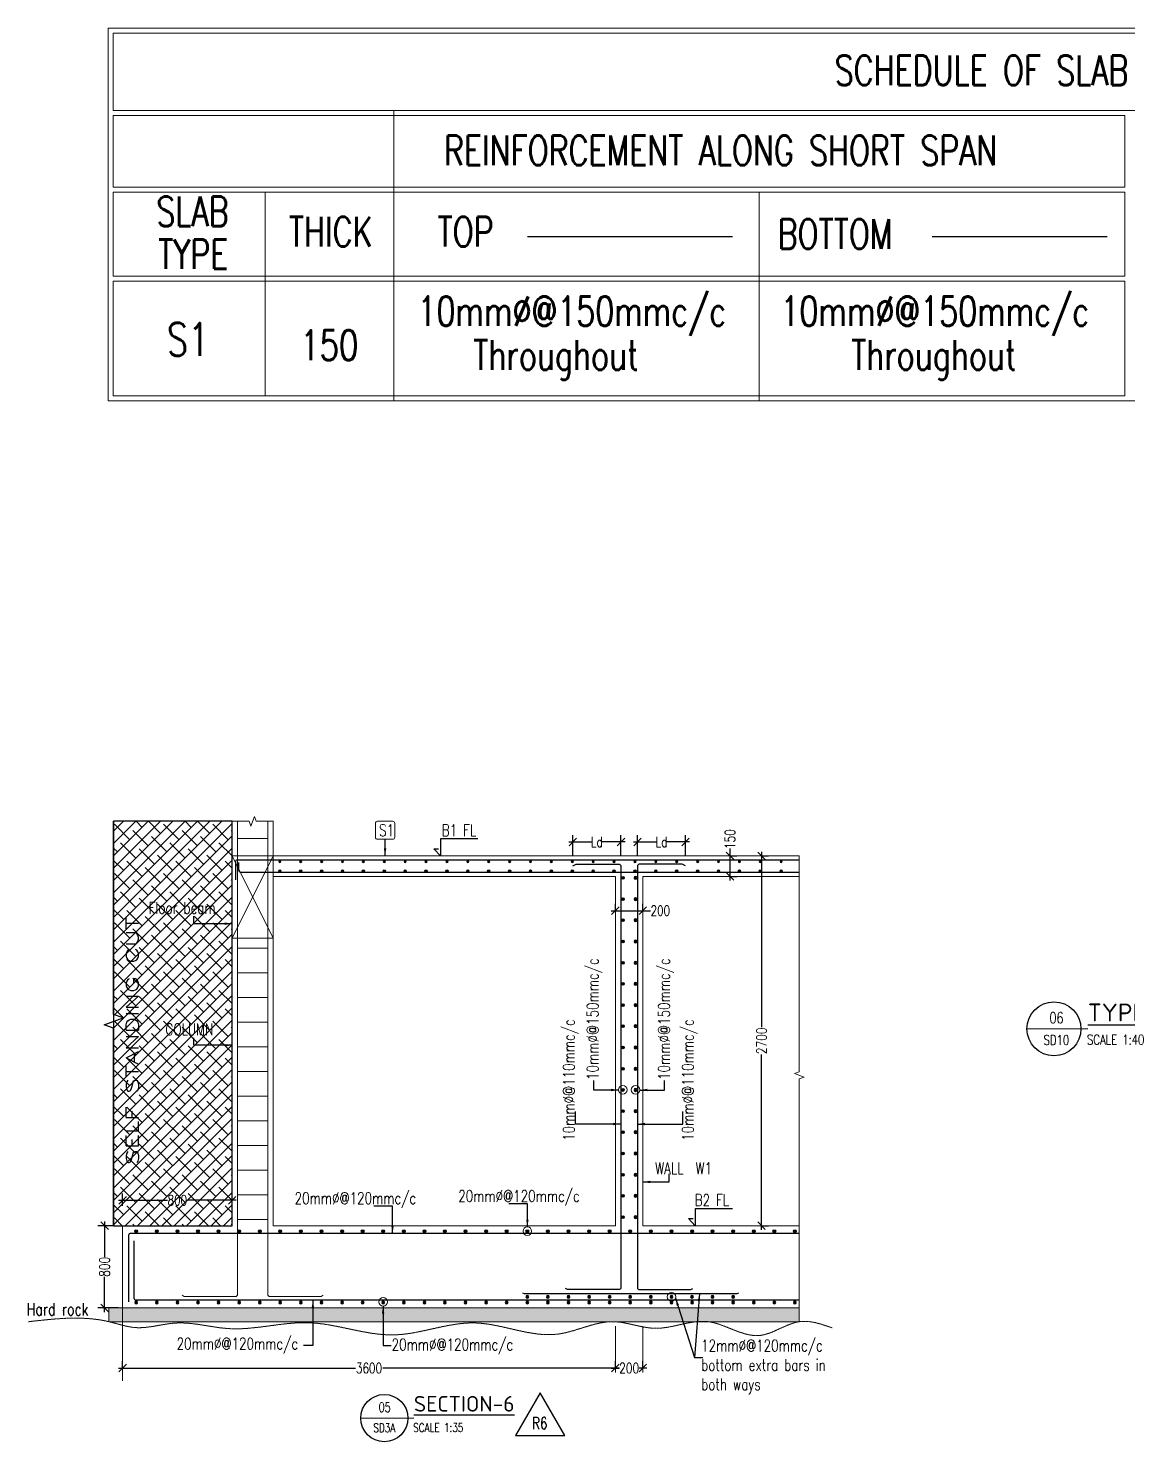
# Model space of a CAD drawing. Header units: millimetres. Extents: x -226110 to 125224, y -84 to 62581.
# Drawn here: x 66719 to 74750, y 34 to 10353 of the extents above; entities that cross this region are included whole.
import ezdxf
from ezdxf.enums import TextEntityAlignment as Align

# ---------------------------------------------------------------- set-up
doc = ezdxf.new("R2010")
doc.units = ezdxf.units.MM
for name, pattern in [('CENTER', [2, 1.25, -0.25, 0.25, -0.25]), ('DASHED', [0.75, 0.5, -0.25]), ('HIDDEN', [0.375, 0.25, -0.125])]:
    doc.linetypes.add(name, pattern=pattern)
for name, color, linetype in [('A-DIM-GRID', 7, 'Continuous'), ('Geo-Text 100', 7, 'Continuous'), ('GEO-TITTLE HEAD', 206, 'Continuous')]:
    doc.layers.add(name, color=color, linetype=linetype)
for name, color, linetype, lineweight in [('Geo @ Reft. Bar', 21, 'Continuous', 30), ('Geo Rein Bar', 21, 'Continuous', 30), ('Geo Section Line', 84, 'Continuous', 18), ('Geo Text 100', 7, 'Continuous', 30), ('Geo-BOTM.HOR.DIR', 6, 'Continuous', 30), ('Geo-BOTM.VERT.DIR', 21, 'Continuous', 30), ('Geo-Dim  Sec & Plan', 250, 'Continuous', 25), ('Geo-Hiden Rein', 156, 'HIDDEN', 5), ('Geo-PCC-PATT', 8, 'Continuous', 9), ('Geo-Rein Bar Main', 21, 'Continuous', 30), ('Geo-Sec Sml', 7, 'Continuous', 25), ('Geo-Section Line', 84, 'Continuous', 18), ('Geo-TEXT', 7, 'Continuous', 30), ('Geo-TEXT-SLAB', 232, 'Continuous', 30), ('GRID LINE', 250, 'CENTER', 9)]:
    doc.layers.add(name, color=color, linetype=linetype, lineweight=lineweight)
doc.styles.add('Geo T Arial', font='arial.ttf', dxfattribs={"width": 0.75})
doc.styles.add('Geo Txt Narr', font='simplex8.shx')
doc.styles.add('ISCOPEUR', font='isocpeur.ttf')
doc.styles.add('simplex', font='simplex.shx', dxfattribs={"width": 0.75})
doc.styles.get("Standard").update_dxf_attribs({"font": 'arial.ttf'})
doc.dimstyles.new('Geo1-30 Dim 100', dxfattribs={"dimtxt": 75, "dimasz": 55, "dimexe": 50, "dimexo": 0.2, "dimgap": 0.1, "dimtad": 0, "dimdec": 0, "dimdsep": 46, "dimtxsty": 'simplex', "dimblk": 'OBLIQUE', "dimcen": 5, "dimdle": 30, "dimclrd": 252, "dimclre": 252, "dimclrt": 34, "dimadec": 0, "dimazin": 0, "dimtfac": 1, "dimtdec": 0, "dimtmove": 0, "dimatfit": 3, "dimfxl": 100, "dimfxlon": 1, "dimlwd": -1, "dimlwe": -1, "dimarcsym": 0})

# ---------------------------------------------------------------- blocks, each defined once
blk = doc.blocks.new('_Oblique')
at = {"color": 0, "linetype": 'ByBlock', "lineweight": -2}
blk.add_line((-0.5, -0.5), (0.5, 0.5), dxfattribs=at)
blk = doc.blocks.new('*D810')
at = {"layer": 'Geo-Dim  Sec & Plan', "color": 252, "transparency": 16777216}
for p, q in [((67408, 572), (67408, 622)), ((71008, 572), (71008, 622))]:
    blk.add_line(p, q, dxfattribs=at)
at = {"layer": 'Geo-Dim  Sec & Plan', "color": 252, "linetype": 'Continuous', "transparency": 16777216}
for p, q in [((67378, 572), (69109, 572)), ((71038, 572), (69308, 572))]:
    blk.add_line(p, q, dxfattribs=at)
at = {"layer": 'Geo-Dim  Sec & Plan', "color": 252, "transparency": 16777216, "xscale": 55, "yscale": 55, "zscale": 55, "rotation": 180}
blk.add_blockref('_Oblique', (67408, 572), dxfattribs=at)
at = {"layer": 'Geo-Dim  Sec & Plan', "color": 252, "transparency": 16777216, "xscale": 55, "yscale": 55, "zscale": 55}
blk.add_blockref('_Oblique', (71008, 572), dxfattribs=at)
at = {"layer": 'Geo-Dim  Sec & Plan', "color": 34, "transparency": 16777216, "insert": (69208, 572), "char_height": 75, "attachment_point": 5, "style": 'simplex'}
blk.add_mtext('3600', dxfattribs=at)
blk = doc.blocks.new('*D811')
at = {"layer": 'Geo-Dim  Sec & Plan', "color": 252, "linetype": 'Continuous', "transparency": 16777216}
for p, q in [((72075, 4341), (72075, 3060)), ((72075, 1581), (72075, 2861))]:
    blk.add_line(p, q, dxfattribs=at)
at = {"layer": 'Geo-Dim  Sec & Plan', "color": 252, "transparency": 16777216}
for p, q in [((72075, 4311), (72125, 4311)), ((72075, 1611), (72125, 1611))]:
    blk.add_line(p, q, dxfattribs=at)
at = {"layer": 'Geo-Dim  Sec & Plan', "color": 252, "transparency": 16777216, "xscale": 55, "yscale": 55, "zscale": 55}
for p, rotation in [((72075, 4311), 90), ((72075, 1611), 270)]:
    blk.add_blockref('_Oblique', p, dxfattribs=dict(at, rotation=rotation))
at = {"layer": 'Geo-Dim  Sec & Plan', "color": 34, "transparency": 16777216, "insert": (72075, 2961), "char_height": 75, "attachment_point": 5, "rotation": 90, "style": 'simplex'}
blk.add_mtext('2700', dxfattribs=at)
blk = doc.blocks.new('GEO TITLE HEAD NAME')
at = {"layer": 'GEO-TITTLE HEAD'}
blk.add_line((-11.2, -0.15), (-0.11, -0.09), dxfattribs=at)
blk.add_circle((-6.27, -0.15), 4.93, dxfattribs=at)
at = {"layer": 'Geo-Sec Sml', "lineweight": 18, "ltscale": 0.1, "style": 'Geo T Arial'}
blk.add_attdef('WALL_SECTION', text='', height=3, dxfattribs=at).set_placement((-6.38, 3.46), align=Align.MIDDLE)
at = {"layer": 'Geo-Sec Sml', "color": 84, "style": 'Geo Txt Narr'}
blk.add_attdef('DRAWING-REF', text='', height=2.5, dxfattribs=at).set_placement((-6.38, -2.37), align=Align.MIDDLE)
at = {"layer": 'Geo-TEXT', "style": 'Geo T Arial'}
blk.add_attdef('%%ULAYOUT', (-0.1, 1.21), '', height=4, dxfattribs=at)
at = {"layer": 'Geo-TEXT'}
blk.add_attdef('SCALE', (-0.24, -3.03), '', height=2, dxfattribs=at)
blk = doc.blocks.new('*U400')
at = {"layer": 'Geo-BOTM.VERT.DIR', "lineweight": 25}
h = blk.add_hatch(color=256, dxfattribs=at)
h.dxf.hatch_style = 1
h.paths.add_polyline_path([(0, -0.08, 1), (0, 0.08, 1)])
blk.add_circle((0, 0), 0.08, dxfattribs=at)
blk = doc.blocks.new('*U806')
at = {"layer": 'Geo-Rein Bar Main', "xscale": 125.0000000000032, "yscale": 125.0000000000032, "zscale": 125.0000000000032, "rotation": 90}
blk.add_blockref('*U400', (0, 0), dxfattribs=at)
blk = doc.blocks.new('*U807')
at = {"color": 0, "linetype": 'ByBlock', "lineweight": -2, "transparency": 16777216, "rotation": 90}
for p in [(11519, 77566), (11519, 77411), (11519, 77257), (11519, 77102), (11519, 76947), (11519, 76792), (11519, 76637), (11519, 76483), (11519, 76328), (11519, 76173), (11519, 76018), (11519, 75864), (11519, 75709), (11519, 75554), (11519, 75399), (11519, 75245), (11519, 75090)]:
    blk.add_blockref('*U806', p, dxfattribs=at)
blk = doc.blocks.new('*U804')
at = {"layer": 'Geo-Rein Bar Main', "xscale": 125.0000000000032, "yscale": 125.0000000000032, "zscale": 125.0000000000032, "rotation": 90}
blk.add_blockref('*U400', (0, 0), dxfattribs=at)
blk = doc.blocks.new('*U805')
at = {"color": 0, "linetype": 'ByBlock', "lineweight": -2, "transparency": 16777216, "rotation": 90}
for p in [(11519, 77566), (11519, 77411), (11519, 77257), (11519, 77102), (11519, 76947), (11519, 76792), (11519, 76637), (11519, 76483), (11519, 76328), (11519, 76173), (11519, 76018), (11519, 75864), (11519, 75709), (11519, 75554), (11519, 75399), (11519, 75245), (11519, 75090)]:
    blk.add_blockref('*U804', p, dxfattribs=at)
blk = doc.blocks.new('*U401')
at = {"layer": 'Geo-BOTM.VERT.DIR', "lineweight": 25}
h = blk.add_hatch(color=256, dxfattribs=at)
h.dxf.hatch_style = 1
h.paths.add_polyline_path([(0.08, 0, 1), (-0.08, 0, 1)])
blk.add_circle((0, 0), 0.08, dxfattribs=at)
blk = doc.blocks.new('*D812')
at = {"layer": 'Geo-Dim  Sec & Plan', "color": 252, "transparency": 16777216}
for p, q in [((71008, 572), (71008, 622)), ((71208, 572), (71208, 622))]:
    blk.add_line(p, q, dxfattribs=at)
at = {"layer": 'Geo-Dim  Sec & Plan', "color": 252, "linetype": 'Continuous', "transparency": 16777216}
for p, q in [((70978, 572), (71036, 572)), ((71238, 572), (71181, 572))]:
    blk.add_line(p, q, dxfattribs=at)
at = {"layer": 'Geo-Dim  Sec & Plan', "color": 252, "transparency": 16777216, "xscale": 55, "yscale": 55, "zscale": 55, "rotation": 180}
blk.add_blockref('_Oblique', (71008, 572), dxfattribs=at)
at = {"layer": 'Geo-Dim  Sec & Plan', "color": 252, "transparency": 16777216, "xscale": 55, "yscale": 55, "zscale": 55}
blk.add_blockref('_Oblique', (71208, 572), dxfattribs=at)
at = {"layer": 'Geo-Dim  Sec & Plan', "color": 34, "transparency": 16777216, "insert": (71108, 572), "char_height": 75, "attachment_point": 5, "style": 'simplex'}
blk.add_mtext('200', dxfattribs=at)
blk = doc.blocks.new('*D813')
at = {"layer": 'Geo-Dim  Sec & Plan', "color": 252, "linetype": 'Continuous', "transparency": 16777216}
for p, q in [((71845, 4311), (71845, 4366)), ((71845, 4131), (71845, 4311))]:
    blk.add_line(p, q, dxfattribs=at)
at = {"layer": 'Geo-Dim  Sec & Plan', "color": 252, "transparency": 16777216}
for p, q in [((71845, 4311), (71895, 4311)), ((71845, 4161), (71895, 4161))]:
    blk.add_line(p, q, dxfattribs=at)
at = {"layer": 'Geo-Dim  Sec & Plan', "color": 252, "transparency": 16777216, "xscale": 55, "yscale": 55, "zscale": 55}
for p, rotation in [((71845, 4311), 90), ((71845, 4161), 270)]:
    blk.add_blockref('_Oblique', p, dxfattribs=dict(at, rotation=rotation))
at = {"layer": 'Geo-Dim  Sec & Plan', "color": 34, "transparency": 16777216, "insert": (71845, 4433), "char_height": 75, "attachment_point": 5, "rotation": 90, "style": 'simplex'}
blk.add_mtext('150', dxfattribs=at)
blk = doc.blocks.new('*D809')
at = {"layer": 'Geo-Dim  Sec & Plan', "color": 252, "transparency": 16777216}
for p, q in [((67348, 1611), (67227, 1611)), ((67377, 1011), (67227, 1011))]:
    blk.add_line(p, q, dxfattribs=at)
at = {"layer": 'Geo-Dim  Sec & Plan', "color": 252, "linetype": 'Continuous', "transparency": 16777216}
for p, q in [((67277, 1641), (67277, 1383)), ((67277, 981), (67277, 1238))]:
    blk.add_line(p, q, dxfattribs=at)
at = {"layer": 'Geo-Dim  Sec & Plan', "color": 252, "transparency": 16777216, "xscale": 55, "yscale": 55, "zscale": 55}
for p, rotation in [((67277, 1611), 90), ((67277, 1011), 270)]:
    blk.add_blockref('_Oblique', p, dxfattribs=dict(at, rotation=rotation))
at = {"layer": 'Geo-Dim  Sec & Plan', "color": 34, "transparency": 16777216, "insert": (67277, 1311), "char_height": 75, "attachment_point": 5, "rotation": 90, "style": 'simplex'}
blk.add_mtext('800', dxfattribs=at)
blk = doc.blocks.new('*D808')
at = {"layer": 'Geo-Dim  Sec & Plan', "color": 252, "linetype": 'Continuous', "transparency": 16777216}
for p, q in [((67378, 1797), (67736, 1797)), ((68238, 1797), (67881, 1797))]:
    blk.add_line(p, q, dxfattribs=at)
at = {"layer": 'Geo-Dim  Sec & Plan', "color": 252, "transparency": 16777216}
for p, q in [((67408, 1756), (67408, 1847)), ((68208, 1747), (68208, 1847))]:
    blk.add_line(p, q, dxfattribs=at)
at = {"layer": 'Geo-Dim  Sec & Plan', "color": 252, "transparency": 16777216, "xscale": 55, "yscale": 55, "zscale": 55, "rotation": 180}
blk.add_blockref('_Oblique', (67408, 1797), dxfattribs=at)
at = {"layer": 'Geo-Dim  Sec & Plan', "color": 252, "transparency": 16777216, "xscale": 55, "yscale": 55, "zscale": 55}
blk.add_blockref('_Oblique', (68208, 1797), dxfattribs=at)
at = {"layer": 'Geo-Dim  Sec & Plan', "color": 34, "transparency": 16777216, "insert": (67808, 1797), "char_height": 75, "attachment_point": 5, "style": 'simplex'}
blk.add_mtext('800', dxfattribs=at)
blk = doc.blocks.new('*U814')
at = {"layer": 'Geo-Rein Bar Main', "xscale": -125.0000000000505, "yscale": 125.0000000000505, "zscale": 125.0000000000505, "rotation": 180}
blk.add_blockref('*U401', (0, 0), dxfattribs=at)
blk = doc.blocks.new('*U815')
at = {"color": 0, "linetype": 'ByBlock', "lineweight": -2, "transparency": 16777216}
for p in [(27513, 74471), (27663, 74471), (27814, 74471), (27964, 74471), (28114, 74471), (28265, 74471), (28415, 74471), (28565, 74471), (28716, 74471), (28866, 74471), (29017, 74471), (29167, 74471), (29317, 74471), (29468, 74471), (29618, 74471), (29768, 74471), (29919, 74471), (30069, 74471), (30219, 74471), (30370, 74471), (30520, 74471), (30670, 74471), (30821, 74471), (30971, 74471), (31121, 74471), (31272, 74471), (31422, 74471), (31573, 74471), (31723, 74471), (31873, 74471), (32024, 74471), (32174, 74471), (32324, 74471)]:
    blk.add_blockref('*U814', p, dxfattribs=at)
blk = doc.blocks.new('*U816')
at = {"layer": 'Geo-Rein Bar Main', "xscale": -125.0000000000505, "yscale": 125.0000000000505, "zscale": 125.0000000000505, "rotation": 180}
blk.add_blockref('*U401', (0, 0), dxfattribs=at)
blk = doc.blocks.new('*U817')
at = {"color": 0, "linetype": 'ByBlock', "lineweight": -2, "transparency": 16777216}
for p in [(27513, 74471), (27663, 74471), (27814, 74471), (27964, 74471), (28114, 74471), (28265, 74471), (28415, 74471), (28565, 74471), (28716, 74471), (28866, 74471), (29017, 74471), (29167, 74471), (29317, 74471), (29468, 74471), (29618, 74471), (29768, 74471), (29919, 74471), (30069, 74471), (30219, 74471), (30370, 74471), (30520, 74471), (30670, 74471), (30821, 74471), (30971, 74471), (31121, 74471), (31272, 74471), (31422, 74471), (31573, 74471), (31723, 74471), (31873, 74471), (32024, 74471), (32174, 74471), (32324, 74471)]:
    blk.add_blockref('*U816', p, dxfattribs=at)
blk = doc.blocks.new('*D895')
at = {"layer": 'Geo-Dim  Sec & Plan', "color": 252, "transparency": 16777216}
for p, q in [((71169, 4313), (71169, 4463)), ((71520, 4313), (71520, 4463))]:
    blk.add_line(p, q, dxfattribs=at)
at = {"layer": 'Geo-Dim  Sec & Plan', "color": 252, "linetype": 'Continuous', "transparency": 16777216}
for p, q in [((71139, 4413), (71306, 4413)), ((71550, 4413), (71383, 4413))]:
    blk.add_line(p, q, dxfattribs=at)
at = {"layer": 'Geo-Dim  Sec & Plan', "color": 252, "transparency": 16777216, "xscale": 55, "yscale": 55, "zscale": 55, "rotation": 180}
blk.add_blockref('_Oblique', (71169, 4413), dxfattribs=at)
at = {"layer": 'Geo-Dim  Sec & Plan', "color": 252, "transparency": 16777216, "xscale": 55, "yscale": 55, "zscale": 55}
blk.add_blockref('_Oblique', (71520, 4413), dxfattribs=at)
at = {"layer": 'Geo-Dim  Sec & Plan', "color": 34, "transparency": 16777216, "insert": (71345, 4413), "char_height": 75, "attachment_point": 5, "style": 'simplex'}
blk.add_mtext('Ld', dxfattribs=at)
blk = doc.blocks.new('*D899')
at = {"layer": 'Geo-Dim  Sec & Plan', "color": 252, "transparency": 16777216}
for p, q in [((70697, 4313), (70697, 4463)), ((71048, 4313), (71048, 4463))]:
    blk.add_line(p, q, dxfattribs=at)
at = {"layer": 'Geo-Dim  Sec & Plan', "color": 252, "linetype": 'Continuous', "transparency": 16777216}
for p, q in [((70667, 4413), (70833, 4413)), ((71078, 4413), (70911, 4413))]:
    blk.add_line(p, q, dxfattribs=at)
at = {"layer": 'Geo-Dim  Sec & Plan', "color": 252, "transparency": 16777216, "xscale": 55, "yscale": 55, "zscale": 55, "rotation": 180}
blk.add_blockref('_Oblique', (70697, 4413), dxfattribs=at)
at = {"layer": 'Geo-Dim  Sec & Plan', "color": 252, "transparency": 16777216, "xscale": 55, "yscale": 55, "zscale": 55}
blk.add_blockref('_Oblique', (71048, 4413), dxfattribs=at)
at = {"layer": 'Geo-Dim  Sec & Plan', "color": 34, "transparency": 16777216, "insert": (70872, 4413), "char_height": 75, "attachment_point": 5, "style": 'simplex'}
blk.add_mtext('Ld', dxfattribs=at)
blk = doc.blocks.new('*D901')
at = {"layer": 'Geo-Dim  Sec & Plan', "color": 252, "transparency": 16777216}
for p, q in [((71008, 3911), (71008, 3961)), ((71208, 3911), (71208, 3961))]:
    blk.add_line(p, q, dxfattribs=at)
at = {"layer": 'Geo-Dim  Sec & Plan', "color": 252, "linetype": 'Continuous', "transparency": 16777216}
for p, q in [((70978, 3911), (71208, 3911)), ((71208, 3911), (71263, 3911))]:
    blk.add_line(p, q, dxfattribs=at)
at = {"layer": 'Geo-Dim  Sec & Plan', "color": 252, "transparency": 16777216, "xscale": 55, "yscale": 55, "zscale": 55, "rotation": 180}
blk.add_blockref('_Oblique', (71008, 3911), dxfattribs=at)
at = {"layer": 'Geo-Dim  Sec & Plan', "color": 252, "transparency": 16777216, "xscale": 55, "yscale": 55, "zscale": 55}
blk.add_blockref('_Oblique', (71208, 3911), dxfattribs=at)
at = {"layer": 'Geo-Dim  Sec & Plan', "color": 34, "transparency": 16777216, "insert": (71336, 3911), "char_height": 75, "attachment_point": 5, "style": 'simplex'}
blk.add_mtext('200', dxfattribs=at)

msp = doc.modelspace()

# ---------------------------------------------------------------- hatches: boundary and pattern name
at = {"transparency": 33554610}
h = msp.add_hatch(dxfattribs=at)
h.set_pattern_fill('ANSI38', color=250, scale=20)
h.set_pattern_definition([(45, (28845.84, -18739.95), (-44.90128, 44.90128), []), (135, (28845.84, -18739.95), (-134.70384, 44.90128), [158.75, -95.25])])
h.paths.add_polyline_path([(67342.5, 1610.6), (68208.5, 1610.6), (68208.5, 4563.4), (67342.5, 4563.4)])
at = {"layer": 'Geo-PCC-PATT'}
h = msp.add_hatch(dxfattribs=at)
h.set_pattern_fill('AR-CONC', color=256)
h.set_pattern_definition([(50, (52047.97, -73865.77), (182.18467, -15.9391), [19.05, -209.55]), (355, (52047.97, -73865.77), (-35.2434, 191.05685), [15.24, -167.6406]), (100.45144, (52063.15, -73867.1), (146.94125, 175.11775), [16.19, -178.09024]), (46.1842, (52047.97, -73814.97), (271.07904, -42.0423), [28.575, -314.325]), (96.63556, (52070.56, -73818.47), (237.4041, 247.4261), [24.285, -267.1356]), (351.18415, (52047.97, -73814.97), (237.4041, 247.4261), [22.86, -251.4597]), (21, (52073.37, -73827.67), (151.6144, -102.2652), [19.05, -209.55]), (326, (52073.37, -73827.67), (61.80203, 184.18797), [15.24, -167.64]), (71.45144, (52086, -73836.19), (213.4164, 81.92277), [16.19, -178.08994]), (37.5, (52047.97, -73865.77), (3.088603, 84.55504), [0, -165.608, 0, -170.18, 0, -168.275]), (7.5, (52047.97, -73865.77), (66.81966, 100.18057), [0, -97.028, 0, -161.798, 0, -64.135]), (327.5, (51991.326, -73865.77), (135.590595, -5.728744), [0, -63.5, 0, -198.12, 0, -262.89]), (317.5, (51965.93, -73865.77), (148.12918, 25.4265), [0, -82.55, 0, -131.572, 0, -186.69])])
h.paths.add_polyline_path([(67308.5, 1010.6), (72351.2, 1010.6), (72351.2, 910.6), (67308.5, 910.6)])

# ---------------------------------------------------------------- linework, layer by layer
at = {"color": 250, "transparency": 33554610}
msp.add_lwpolyline([(67342.5, 1610.6), (67342.5, 3053.5), (67273.8, 3078.5), (67411.2, 3128.5), (67342.5, 3153.5), (67342.5, 4563.4)], dxfattribs=at)
msp.add_lwpolyline([(67342.5, 1610.6), (68208.5, 1610.6), (68208.5, 4563.4), (67342.5, 4563.4)], close=True, dxfattribs=at)
at = {"color": 1}
for points in [[(70004, 4435.7), (69730.2, 4435.7), (69730.2, 4310.6), (69681.4, 4363.6), (69716.1, 4363.6)], [(71863.2, 1735.7), (71589.4, 1735.7), (71589.4, 1610.6), (71540.6, 1663.6), (71575.3, 1663.6)]]:
    msp.add_lwpolyline(points, dxfattribs=at)
at = {"color": 2}
msp.add_lwpolyline([(70458.1, 390.3), (70278.7, 79.4), (70637.6, 79.4), (70458.1, 390.3)], dxfattribs=at)
at = {"layer": 'Geo @ Reft. Bar', "ltscale": 750}
for points in [[(70696.6, 4237.7), (70720.8, 4251.1), (71032.9, 4251.1, -0.4142136), (71047.9, 4236.1), (71047.9, 1159.5, -0.4142136), (71032.9, 1144.5), (70658.7, 1144.5), (70642.9, 1153.1)], [(71520.2, 4237.7), (71495.9, 4251.1), (71183.9, 4251.1, 0.4142136), (71168.9, 4236.1), (71168.9, 1159.5, 0.4142136), (71183.9, 1144.5), (71558.1, 1144.5), (71573.9, 1153.1)]]:
    msp.add_lwpolyline(points, format="xyb", dxfattribs=at)
at = {"layer": 'Geo Rein Bar', "linetype": 'DASHED', "ltscale": 8}
msp.add_line((70365.5, 8832.5), (71865, 8832.5), dxfattribs=at)
at = {"layer": 'Geo Rein Bar'}
msp.add_line((73320.9, 8832.5), (74599.3, 8832.5), dxfattribs=at)
at = {"layer": 'Geo Section Line'}
for p, q in [((67302.7, 10352.5), (79922.5, 10352.5)), ((67302.7, 10352.5), (67302.7, 7632.3)), ((67338.8, 10316.4), (79886.4, 10316.4)), ((67338.8, 10316.4), (67338.8, 9751.9)), ((67338.8, 9751.9), (79886.4, 9751.9)), ((67338.8, 9715.7), (74729.7, 9715.7)), ((67338.8, 9715.7), (67338.8, 9193.2)), ((69389.2, 9751.9), (69389.2, 7632.3)), ((74729.7, 9715.7), (74729.7, 9193.2)), ((67338.8, 9193.2), (74729.7, 9193.2)), ((67338.8, 9157.1), (74729.7, 9157.1)), ((67338.8, 9157.1), (67338.8, 8543.2)), ((68450.4, 9157.1), (68450.4, 7668.3)), ((72058.6, 9157.1), (72058.6, 7632.3)), ((74729.7, 9157.1), (74729.7, 8543.2)), ((67338.8, 8543.2), (74729.7, 8543.2)), ((67338.8, 8507.1), (74729.7, 8507.1)), ((67338.8, 8507.1), (67338.8, 7668.3)), ((74729.7, 8507.1), (74729.7, 7668.3)), ((67338.8, 7668.3), (74729.7, 7668.3)), ((67302.7, 7632.3), (79922.5, 7632.3))]:
    msp.add_line(p, q, dxfattribs=at)
at = {"layer": 'Geo-BOTM.HOR.DIR'}
for points in [[(72351.2, 4280.6), (68246.9, 4280.6, 0.4142136), (68231.9, 4265.6), (68231.9, 4135.7)], [(72351.2, 4190.6), (68273.3, 4190.6, -0.4142136), (68258.3, 4205.6), (68258.3, 4263.9)], [(72351.2, 1555.6), (67467.2, 1555.6, 0.4142136), (67452.2, 1540.6), (67452.2, 1056.4)], [(72351.2, 1066.8), (67508, 1066.8, -0.4142136), (67493, 1081.8), (67493, 1500.6)]]:
    msp.add_lwpolyline(points, format="xyb", dxfattribs=at)
msp.add_lwpolyline([(70328.6, 1122.5), (70341.9, 1116.7), (71897.1, 1116.7), (71910.4, 1122.5)], dxfattribs=at)
at = {"layer": 'Geo-Hiden Rein', "linetype": 'Continuous'}
for points in [[(68248, 4563.4), (68248, 1109.6, -0.4142136), (68233, 1094.6), (67858.8, 1094.6), (67842.9, 1103.2)], [(68468.9, 4563.4), (68468.9, 1109.6, 0.4142136), (68483.9, 1094.6), (68858.1, 1094.6), (68874, 1103.2)]]:
    msp.add_lwpolyline(points, format="xyb", dxfattribs=at)
for points in [[(68248, 4438.2), (68468.9, 4438.2)], [(68248, 3636.9), (68468.9, 3636.9)], [(68248, 3456.9), (68468.9, 3456.9)], [(68248, 3276.9), (68468.9, 3276.9)], [(68248, 3096.9), (68468.9, 3096.9)], [(68248, 2916.9), (68468.9, 2916.9)], [(68248, 2736.9), (68468.9, 2736.9)], [(68248, 2556.9), (68468.9, 2556.9)], [(68248, 2376.9), (68468.9, 2376.9)], [(68248, 2196.9), (68468.9, 2196.9)], [(68248, 2016.9), (68468.9, 2016.9)], [(68248, 1836.9), (68468.9, 1836.9)], [(68248, 1656.9), (68468.9, 1656.9)]]:
    msp.add_lwpolyline(points, dxfattribs=at)
at = {"layer": 'Geo-Section Line'}
for p, q in [((68208.5, 4563.4), (68208.5, 4310.6)), ((68508.5, 4563.4), (68508.5, 4310.6)), ((72351.2, 4310.6), (68508.5, 4310.6)), ((68208.5, 4160.6), (68208.5, 1610.6)), ((71008.4, 4160.6), (68508.5, 4160.6)), ((68508.5, 4160.6), (68508.5, 1610.6)), ((71008.4, 4160.6), (71008.4, 1610.6)), ((71208.4, 4160.6), (71208.4, 1610.6)), ((72351.2, 4160.6), (71208.4, 4160.6))]:
    msp.add_line(p, q, dxfattribs=at)
for points in [[(68207.2, 4563.4), (68333.5, 4563.4), (68346, 4529.1), (68371, 4597.8), (68383.5, 4563.4), (68509.7, 4563.4)], [(68208.5, 3710.6), (68508.5, 4310.6)], [(68508.5, 3710.6), (68208.5, 4310.6)], [(72351.2, 910.6), (72351.2, 2684), (72385.6, 2696.5), (72316.9, 2721.5), (72351.2, 2734), (72351.2, 4310.6)], [(67408.5, 1610.6), (68208.5, 1610.6)], [(67408.5, 1010.6), (67408.5, 1610.6)], [(68508.5, 1610.6), (71008.4, 1610.6)], [(71208.4, 1610.6), (72351.2, 1610.6)]]:
    msp.add_lwpolyline(points, dxfattribs=at)
msp.add_lwpolyline([(69269.8, 4563.4), (69381.3, 4563.4, -0.4142136), (69396.3, 4548.4), (69396.3, 4447.1, -0.4142136), (69381.3, 4432.1), (69269.8, 4432.1, -0.4142136), (69254.8, 4447.1), (69254.8, 4548.4, -0.4142136)], format="xyb", close=True, dxfattribs=at)
for points in [[(68208.5, 4310.6), (68508.5, 4310.6), (68508.5, 3710.6), (68208.5, 3710.6)], [(67308.5, 1010.6), (72351.2, 1010.6), (72351.2, 910.6), (67308.5, 910.6)]]:
    msp.add_lwpolyline(points, close=True, dxfattribs=at)
for centre in [(71062.6, 2602.6), (71154.2, 2602.6), (70364.5, 1570.6), (69310.9, 1055.6), (71416.9, 1091.9)]:
    msp.add_circle(centre, 31.4, dxfattribs=at)
at = {"layer": 'Geo-Section Line', "color": 5, "linetype": 'HIDDEN', "ltscale": 5}
msp.add_spline([(66721.4, 910.6), (67308.5, 910.6), (67502, 867.7, 0), (67793.3, 900.5, 0), (68183.6, 860.2, 0), (68770.1, 902.9, 0), (69392.3, 814.5, 0), (69979.9, 901.5, 0), (70586.9, 820.1, 0), (70991.2, 910.6), (71298.4, 862.5, 0), (71685.2, 910.6), (72060.6, 809.9), (72351.2, 910.6), (72592.4, 865)], degree=3, dxfattribs=at)
at = {"layer": 'GRID LINE', "ltscale": 2}
for points in [[(67408.5, 1010.6), (67408.5, 478.9)], [(71008.4, 878.2), (71008.4, 540.1)], [(71208.4, 878.2), (71208.4, 540.1)]]:
    msp.add_lwpolyline(points, dxfattribs=at)

# ---------------------------------------------------------------- block references
for name, p in [('*U807', (59543.3, -73415.8)), ('*U815', (39994.7, -73420.8))]:
    msp.add_blockref(name, p)
at = {"xscale": -1}
msp.add_blockref('*U805', (82673.5, -73415.8), dxfattribs=at)
at = {"xscale": -1, "rotation": 180}
msp.add_blockref('*U817', (39994.7, 76042), dxfattribs=at)
at = {"layer": 'Geo-Rein Bar Main', "rotation": 180}
for p, xscale, yscale, zscale in [((68556.7, 4269.8), -100.1968890580194, 100.1968890580194, 100.1968890580194), ((68709.3, 4269.8), -100.1968890580194, 100.1968890580194, 100.1968890580194), ((68861.9, 4269.8), -100.1968890580194, 100.1968890580194, 100.1968890580194), ((69014.5, 4269.8), -100.1968890580194, 100.1968890580194, 100.1968890580194), ((69167, 4269.8), -100.1968890580194, 100.1968890580194, 100.1968890580194), ((69319.6, 4269.8), -100.1968890580194, 100.1968890580194, 100.1968890580194), ((69472.2, 4269.8), -100.1968890580194, 100.1968890580194, 100.1968890580194), ((69624.8, 4269.8), -100.1968890580194, 100.1968890580194, 100.1968890580194), ((69777.4, 4269.8), -100.1968890580194, 100.1968890580194, 100.1968890580194), ((69930, 4269.8), -100.1968890580194, 100.1968890580194, 100.1968890580194), ((70082.6, 4269.8), -100.1968890580194, 100.1968890580194, 100.1968890580194), ((70235.2, 4269.8), -100.1968890580194, 100.1968890580194, 100.1968890580194), ((70387.8, 4269.8), -100.1968890580194, 100.1968890580194, 100.1968890580194), ((70540.4, 4269.8), -100.1968890580194, 100.1968890580194, 100.1968890580194), ((70693, 4269.8), -100.1968890580194, 100.1968890580194, 100.1968890580194), ((70845.6, 4269.8), -100.1968890580194, 100.1968890580194, 100.1968890580194), ((70998.2, 4269.8), -100.1968890580194, 100.1968890580194, 100.1968890580194), ((71150.8, 4269.8), -100.1968890580194, 100.1968890580194, 100.1968890580194), ((71303.4, 4269.8), -100.1968890580194, 100.1968890580194, 100.1968890580194), ((71456, 4269.8), -100.1968890580194, 100.1968890580194, 100.1968890580194), ((71608.6, 4269.8), -100.1968890580194, 100.1968890580194, 100.1968890580194), ((71761.2, 4269.8), -100.1968890580194, 100.1968890580194, 100.1968890580194), ((71913.8, 4269.8), -100.1968890580194, 100.1968890580194, 100.1968890580194), ((72066.4, 4269.8), -100.1968890580194, 100.1968890580194, 100.1968890580194), ((72219, 4269.8), -100.1968890580194, 100.1968890580194, 100.1968890580194), ((70364.5, 1091.9), -125.0000000000505, 125.0000000000505, 125.0000000000505), ((70514.8, 1091.9), -125.0000000000505, 125.0000000000505, 125.0000000000505), ((70665.2, 1091.9), -125.0000000000505, 125.0000000000505, 125.0000000000505), ((70815.5, 1091.9), -125.0000000000505, 125.0000000000505, 125.0000000000505), ((70965.9, 1091.9), -125.0000000000505, 125.0000000000505, 125.0000000000505), ((71116.2, 1091.9), -125.0000000000505, 125.0000000000505, 125.0000000000505), ((71266.6, 1091.9), -125.0000000000505, 125.0000000000505, 125.0000000000505), ((71416.9, 1091.9), -125.0000000000505, 125.0000000000505, 125.0000000000505), ((71567.3, 1091.9), -125.0000000000505, 125.0000000000505, 125.0000000000505), ((71717.7, 1091.9), -125.0000000000505, 125.0000000000505, 125.0000000000505), ((71868, 1091.9), -125.0000000000505, 125.0000000000505, 125.0000000000505)]:
    msp.add_blockref('*U401', p, dxfattribs=dict(at, xscale=xscale, yscale=yscale, zscale=zscale))
at = {"layer": 'Geo-Rein Bar Main', "xscale": 100.1968890580194, "yscale": 100.1968890580194, "zscale": 100.1968890580194}
for p in [(68556.7, 4201.4), (68709.3, 4201.4), (68861.9, 4201.4), (69014.5, 4201.4), (69167, 4201.4), (69319.6, 4201.4), (69472.2, 4201.4), (69624.8, 4201.4), (69777.4, 4201.4), (69930, 4201.4), (70082.6, 4201.4), (70235.2, 4201.4), (70387.8, 4201.4), (70540.4, 4201.4), (70693, 4201.4), (70845.6, 4201.4), (70998.2, 4201.4), (71150.8, 4201.4), (71303.4, 4201.4), (71456, 4201.4), (71608.6, 4201.4), (71761.2, 4201.4), (71913.8, 4201.4), (72066.4, 4201.4), (72219, 4201.4)]:
    msp.add_blockref('*U401', p, dxfattribs=at)
at = {"layer": 'GEO-TITTLE HEAD'}
ref = msp.add_blockref('GEO TITLE HEAD NAME', (74462.3, 3054.6, 0), dxfattribs=dict(at, xscale=40, yscale=40, zscale=40))
ref.add_attrib('%%ULAYOUT', '%%uTYPICAL CORNER DETAILS OF WALLS (PLAN)', (74458.4, 3103.1, 0), dxfattribs={"color": 7, "ltscale": 0.5, "height": 130, "style": 'ISCOPEUR'})
ref.add_attrib('SCALE', 'SCALE 1:40', (74452.8, 2933.6, 0), dxfattribs={"color": 7, "ltscale": 0.5, "height": 72, "style": 'simplex', "width": 0.75})
ref.add_attrib('DRAWING-REF', 'SD10', dxfattribs={"color": 1, "ltscale": 0.5, "height": 72, "style": 'simplex', "width": 0.75}).set_placement((74229.3, 2966.5, 0), align=Align.MIDDLE)
ref.add_attrib('WALL_SECTION', '06', (74178.6, 3089.1, 0), dxfattribs={"color": 1, "lineweight": 18, "ltscale": 0.1, "height": 80, "style": 'simplex', "width": 0.75})
ref = msp.add_blockref('GEO TITLE HEAD NAME', (69539.3, 212), dxfattribs=dict(at, xscale=35, yscale=35, zscale=35))
ref.add_attrib('%%ULAYOUT', '%%uSECTION-6', (69536, 254.4), dxfattribs={"color": 7, "ltscale": 0.5, "height": 113.75, "style": 'ISCOPEUR'})
ref.add_attrib('SCALE', 'SCALE 1:35', (69531, 106.1), dxfattribs={"color": 7, "ltscale": 0.5, "height": 63, "style": 'simplex', "width": 0.75})
ref.add_attrib('DRAWING-REF', 'SD3A', dxfattribs={"color": 1, "ltscale": 0.5, "height": 63, "style": 'simplex', "width": 0.75}).set_placement((69320.4, 135.7), align=Align.MIDDLE)
ref.add_attrib('WALL_SECTION', '05', (69277.4, 250.8), dxfattribs={"color": 1, "lineweight": 18, "ltscale": 0.1, "height": 70, "style": 'simplex', "width": 0.75})

# ---------------------------------------------------------------- texts
at = {"color": 7, "lineweight": 20, "ltscale": 2000, "style": 'simplex', "width": 0.75}
for s, p in [('S1', (69281.9, 4455.9)), ('B1 FL', (69740, 4455.9)), ('Floor beam', (67598.7, 3888.7)), ('COLUMN', (67721.3, 3001.2)), ('WALL  W1', (71298.5, 1987.9)), ('20mm%%C@120mmc/c', (68664.8, 1769.2)), ('20mm%%C@120mmc/c', (69859.7, 1786)), ('B2 FL', (71587.4, 1755.9)), ('20mm%%C@120mmc/c', (67802.6, 707.9)), ('20mm%%C@120mmc/c', (69373.4, 700.9))]:
    msp.add_text(s, height=85, dxfattribs=at).set_placement(p)
at = {"color": 2, "transparency": 33554610, "style": 'simplex', "width": 1.5}
msp.add_text('SELF STANDING CUT', height=90, rotation=90, dxfattribs=at).set_placement((67524.7, 2054.6))
at = {"color": 7, "lineweight": 20, "ltscale": 2000, "style": 'simplex', "width": 0.75}
for s, p in [('10mm%%C@150mmc/c', (70884, 2675.2)), ('10mm%%C@150mmc/c', (71405.6, 2675.2)), ('10mm%%C@110mmc/c', (70710.2, 2230.5)), ('10mm%%C@110mmc/c', (71579.4, 2230.5))]:
    msp.add_text(s, height=85, rotation=90, dxfattribs=at).set_placement(p)
at = {"color": 7, "insert": (71634.5, 779), "char_height": 85, "width": 1054.913, "attachment_point": 1, "style": 'simplex'}
msp.add_mtext('{\\C256;12mm%%C@120mmc/c bottom extra bars in both ways}', dxfattribs=at)
at = {"layer": 'Geo Text 100', "style": 'simplex', "width": 0.75}
for s, height, p in [('SCHEDULE OF SLAB ', 216, (72610.2, 9937.2)), ('REINFORCEMENT ALONG SHORT SPAN', 216, (69756.2, 9352.6)), ('SLAB ', 216, (67655.3, 8907.7)), ('THICK', 216, (68622.9, 8759.5)), ('TOP', 216, (69708.7, 8759.4)), ('BOTTOM', 216, (72192.9, 8742.7)), ('TYPE', 216, (67667.3, 8595.4)), ('10mm%%C@150mmc/c', 216, (69562.2, 8179.6)), ('10mm%%C@150mmc/c', 216, (72213.4, 8179.6)), ('S1', 240, (67732.5, 7962.2)), ('150', 220, (68705.4, 7928.6)), ('Throughout ', 216, (69969.5, 7858.6)), ('Throughout ', 216, (72729.5, 7858.6))]:
    msp.add_text(s, height=height, dxfattribs=at).set_placement(p)
at = {"layer": 'Geo-Text 100', "style": 'simplex', "width": 0.75}
msp.add_text('Hard rock', height=90, dxfattribs=at).set_placement((66707.4, 956.5, 0))
at = {"layer": 'Geo-TEXT-SLAB', "color": 7, "linetype": 'Continuous', "style": 'simplex', "width": 0.75}
msp.add_text('R6', height=85.6, dxfattribs=at).set_placement((70455.4, 126.9), align=Align.CENTER)

# ---------------------------------------------------------------- dimensions: what is measured, and where the dimension line sits
at = {"layer": 'Geo-Dim  Sec & Plan'}
dim = msp.add_linear_dim(base=(71047.9, 4412.7), p1=(70696.6, 4237.7), p2=(71047.9, 4236.1), text='Ld', dimstyle='Geo1-30 Dim 100', dxfattribs=at)
dim.commit()
dim.dimension.update_dxf_attribs({"geometry": '*D899', "text_midpoint": (70872.2, 4412.7)})
for base, p1, p2, angle, text, picture, middle in [((71168.9, 4412.7), (71520.2, 4237.7), (71168.9, 4236.1), 180, 'Ld', '*D895', (71344.6, 4412.7)), ((67276.7, 1010.6), (67348.2, 1610.6), (67391.9, 1010.6), 90, '800', '*D809', (67276.7, 1310.6))]:
    dim = msp.add_linear_dim(base=base, p1=p1, p2=p2, angle=angle, text=text, dimstyle='Geo1-30 Dim 100', dxfattribs=at)
    dim.commit()
    dim.dimension.update_dxf_attribs({"geometry": picture, "text_midpoint": middle})
dim = msp.add_linear_dim(base=(71845, 4310.6), p1=(71845, 4160.6), p2=(71845, 4310.6), angle=90, dimstyle='Geo1-30 Dim 100', dxfattribs=at)
dim.commit()
dim.dimension.update_dxf_attribs({"geometry": '*D813', "text_midpoint": (71845, 4432.7), "dimtype": 160})
for base, p1, p2, angle, picture, middle in [((72075.4, 4310.6), (72075.4, 1610.6), (72075.4, 4310.6), 90, '*D811', (72075.4, 2960.6)), ((67408.5, 571.7), (71008.4, 571.7), (67408.5, 571.7), 180, '*D810', (69208.4, 571.7))]:
    dim = msp.add_linear_dim(base=base, p1=p1, p2=p2, angle=angle, dimstyle='Geo1-30 Dim 100', dxfattribs=at)
    dim.commit()
    dim.dimension.update_dxf_attribs({"geometry": picture, "text_midpoint": middle})
dim = msp.add_linear_dim(base=(71208.4, 3910.9), p1=(71008.4, 3910.9), p2=(71208.4, 3910.9), dimstyle='Geo1-30 Dim 100', dxfattribs=at)
dim.commit()
dim.dimension.update_dxf_attribs({"geometry": '*D901', "text_midpoint": (71335.8, 3910.9), "dimtype": 160})
for base, p1, p2, picture, middle in [((67408.5, 1797.2), (68208.5, 1746.9), (67408.5, 1755.4), '*D808', (67808.5, 1797.2)), ((71208.4, 571.7), (71008.4, 571.7), (71208.4, 571.7), '*D812', (71108.4, 571.7))]:
    dim = msp.add_linear_dim(base=base, p1=p1, p2=p2, dimstyle='Geo1-30 Dim 100', dxfattribs=at)
    dim.commit()
    dim.dimension.update_dxf_attribs({"geometry": picture, "text_midpoint": middle})

# ---------------------------------------------------------------- leaders
for points in [[(68208.5, 3815.9), (67928.3, 3815.9), (67928.3, 3870.8)], [(68208.5, 2928.5), (67928.3, 2928.5), (67928.3, 2983.4)], [(71030.6, 2601.9), (70851.1, 2601.9), (70851.1, 2672)], [(71186.2, 2601.9), (71365.7, 2601.9), (71365.7, 2672)], [(71047.9, 2353.7), (70716, 2353.7), (70716, 2444.6)], [(71168.9, 2353.7), (71500.8, 2353.7), (71500.8, 2444.6)], [(71208.4, 1930.9), (71401.2, 1930.9), (71401.2, 1989.1)], [(69379.9, 1555.6), (69379.9, 1754.7), (69243.8, 1754.7)], [(70364.8, 1601.3), (70364.8, 1771), (70228.7, 1771)], [(68798.1, 1066.8), (68798.1, 737.4), (68730.6, 737.4)], [(71447, 1082.7), (71586.6, 649.7), (71645.7, 649.7)], [(71622.1, 1116.7), (71586.6, 649.7)], [(69310.8, 1024.5), (69310.8, 737.4), (69369.5, 737.4)]]:
    msp.add_leader(points, dimstyle='Geo1-30 Dim 100')
at = {"layer": 'A-DIM-GRID'}
msp.add_leader([(69325.6, 4310.6), (69325.6, 4432.1)], dimstyle='Geo1-30 Dim 100', dxfattribs=at)

doc.saveas('drawing.dxf')
